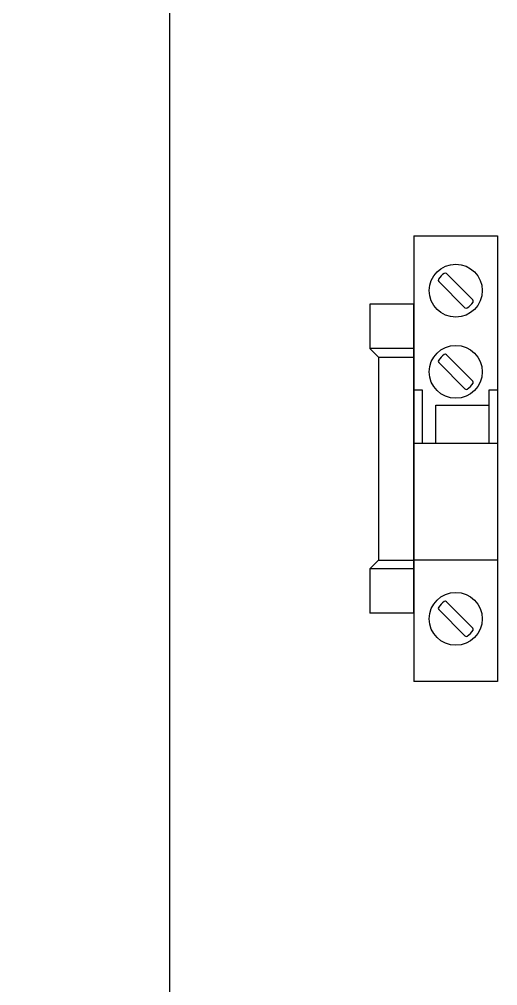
# Model space of a CAD drawing. Header units: millimetres. Extents: x 28713 to 59118, y -54378 to -19615.
# Drawn here: x 38065.4 to 38119.6, y -35113.3 to -35003.8 of the extents above; entities that cross this region are included whole.
import ezdxf

# ---------------------------------------------------------------- set-up
doc = ezdxf.new("R2010")
doc.units = ezdxf.units.MM
doc.header["$LTSCALE"] = 3
doc.layers.add('1', color=3, linetype='Continuous')
doc.layers.add('@.VISIBLE', color=7, linetype='Continuous')

msp = doc.modelspace()

# ---------------------------------------------------------------- linework, layer by layer
at = {"layer": '1', "color": 7}
for p, q in [((38110.05, -35028.36), (38119.55, -35028.36)), ((38110.05, -35028.36), (38110.05, -35078.86)), ((38119.55, -35028.36), (38119.55, -35078.86)), ((38116.73, -35035.61), (38113.75, -35032.63)), ((38115.85, -35036.5), (38112.87, -35033.52)), ((38110.05, -35036.11), (38105.05, -35036.11)), ((38105.05, -35036.11), (38105.05, -35041.11)), ((38110.05, -35071.11), (38110.05, -35036.11)), ((38110.05, -35041.11), (38105.05, -35041.11)), ((38105.05, -35041.11), (38106.05, -35042.11)), ((38116.73, -35044.81), (38113.75, -35041.83)), ((38106.05, -35042.11), (38106.05, -35065.11)), ((38106.05, -35042.11), (38110.05, -35042.11)), ((38115.85, -35045.7), (38112.87, -35042.72)), ((38111.05, -35045.86), (38110.05, -35045.86)), ((38111.05, -35051.86), (38111.05, -35045.86)), ((38119.55, -35045.86), (38118.55, -35045.86)), ((38118.55, -35045.86), (38118.55, -35051.86)), ((38112.55, -35051.86), (38112.55, -35047.56)), ((38112.55, -35047.56), (38118.55, -35047.56)), ((38110.05, -35051.86), (38119.55, -35051.86)), ((38110.05, -35065.06), (38119.55, -35065.06)), ((38106.05, -35065.11), (38105.05, -35066.11)), ((38110.05, -35066.11), (38105.05, -35066.11)), ((38105.05, -35066.11), (38105.05, -35071.11)), ((38106.05, -35065.11), (38110.05, -35065.11)), ((38116.73, -35072.81), (38113.75, -35069.83)), ((38110.05, -35071.11), (38105.05, -35071.11)), ((38115.85, -35073.7), (38112.87, -35070.72)), ((38119.55, -35078.86), (38110.05, -35078.86))]:
    msp.add_line(p, q, dxfattribs=at)
for centre in [(38114.8, -35034.56), (38114.8, -35043.76), (38114.8, -35071.76)]:
    msp.add_circle(centre, 3, dxfattribs=at)
for centre, radius, start, end in [((38113.01, -35033.38), 0.2, 146.4992, 225), ((38114.8, -35034.56), 2.35, 123.5008, 146.4992), ((38113.61, -35032.77), 0.2, 45, 123.5008), ((38115.99, -35036.36), 0.2, 225, 303.5008), ((38114.8, -35034.56), 2.35, 303.5008, 326.4992), ((38116.59, -35035.75), 0.2, 326.4992, 45), ((38114.8, -35043.76), 2.35, 123.5008, 146.4992), ((38113.61, -35041.97), 0.2, 45, 123.5008), ((38113.01, -35042.58), 0.2, 146.4992, 225), ((38114.8, -35043.76), 2.35, 303.5008, 326.4992), ((38116.59, -35044.95), 0.2, 326.4992, 45), ((38115.99, -35045.56), 0.2, 225, 303.5008), ((38113.01, -35070.58), 0.2, 146.4992, 225), ((38114.8, -35071.76), 2.35, 123.5008, 146.4992), ((38113.61, -35069.97), 0.2, 45, 123.5008), ((38115.99, -35073.56), 0.2, 225, 303.5008), ((38114.8, -35071.76), 2.35, 303.5008, 326.4992), ((38116.59, -35072.95), 0.2, 326.4992, 45)]:
    msp.add_arc(centre, radius, start, end, dxfattribs=at)
at = {"layer": '@.VISIBLE'}
msp.add_lwpolyline([(38082.36, -34930.3), (38082.36, -35177.3, -0.414214), (38077.36, -35182.3), (37907.36, -35182.3, -0.414214), (37902.36, -35177.3), (37902.36, -34930.3, -0.414214), (37907.36, -34925.3), (38077.36, -34925.3, -0.414214)], format="xyb", close=True, dxfattribs=at)

doc.saveas('drawing.dxf')
